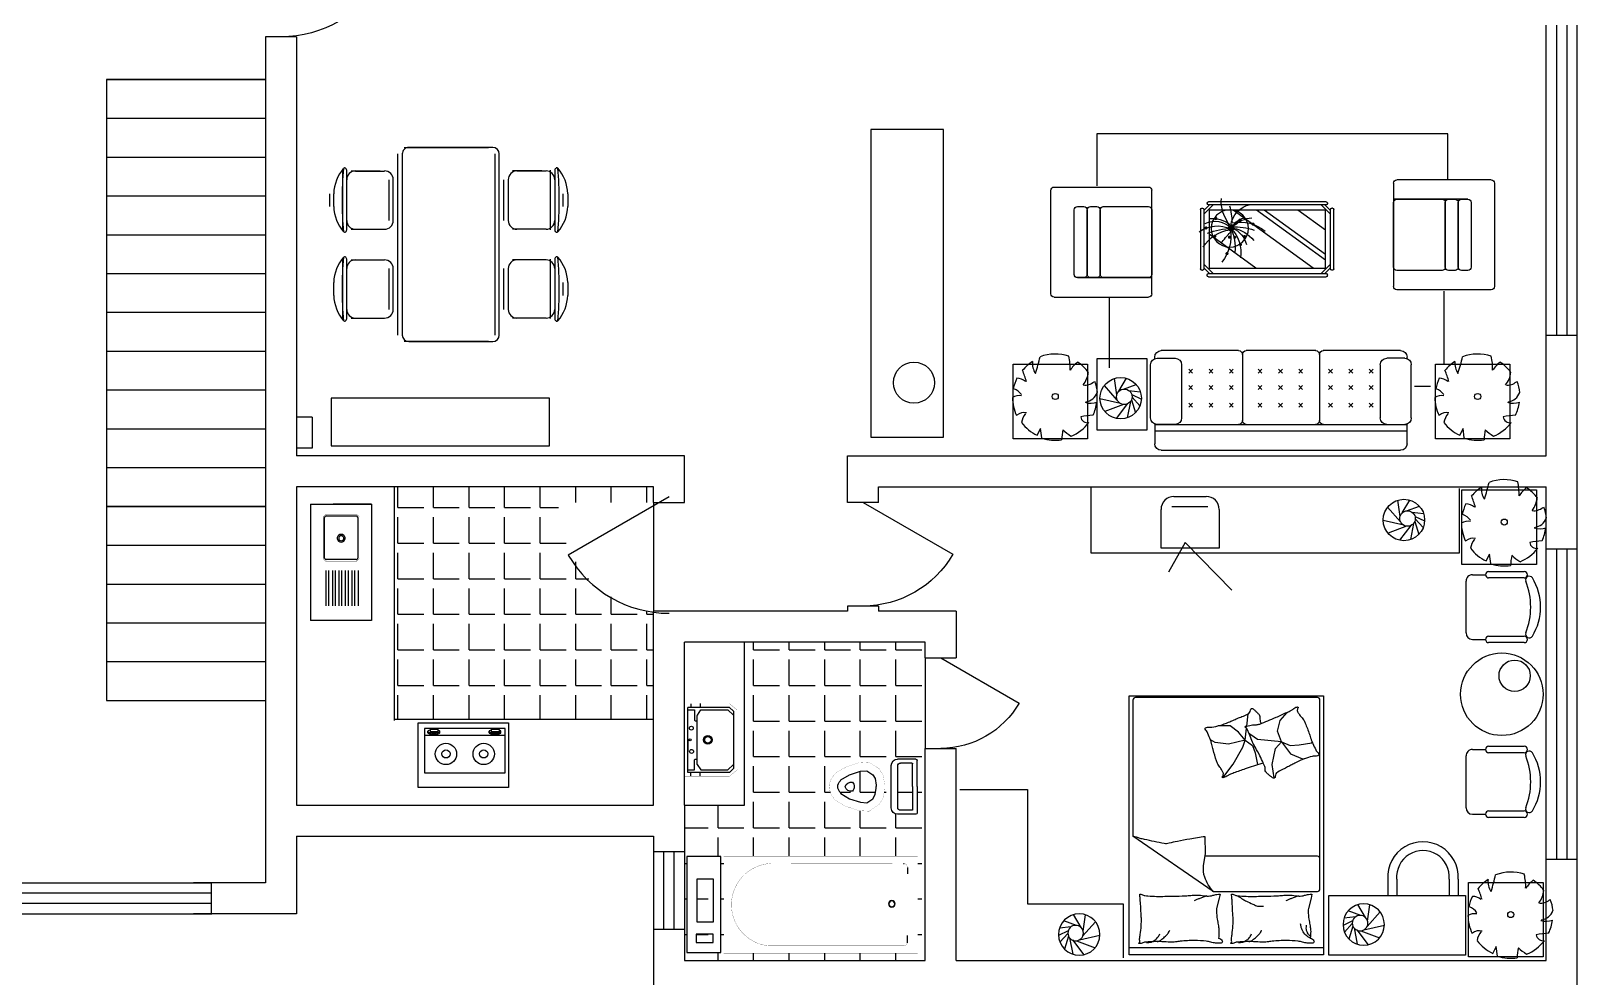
# Model space of a CAD drawing. Header units: millimetres. Extents: x 1155 to 52400, y 456 to 37454.
# Drawn here: x 38671 to 50625, y 17436 to 24741 of the extents above; entities that cross this region are included whole.
import ezdxf
from ezdxf.enums import TextEntityAlignment as Align

# ---------------------------------------------------------------- set-up
doc = ezdxf.new("R2010")
doc.units = ezdxf.units.MM
doc.linetypes.add('HIDDEN', pattern=[7.5, 5, -2.5])
for name, color, linetype in [('PUB_WINDW', 7, 'Continuous'), ('STAIR', 2, 'Continuous'), ('TOTHER', 7, 'Continuous'), ('WALL', 255, 'Continuous'), ('WINDOW', 2, 'Continuous')]:
    doc.layers.add(name, color=color, linetype=linetype)
doc.styles.add('DIM_FONT', font='SIMPLEX', dxfattribs={"width": 0.8})
doc.styles.add('SIMPLEX', font='SIMPLEX.SHX')
doc.styles.get("Standard").update_dxf_attribs({"font": 'arial.ttf'})

# ---------------------------------------------------------------- blocks, each defined once
blk = doc.blocks.new('_WBLK')
for p, q in [((-0.5, 0.5), (0.5, 0.5)), ((0.5, 0.1667), (-0.5, 0.1667)), ((0.5, -0.1667), (-0.5, -0.1667)), ((-0.5, -0.5), (0.5, -0.5))]:
    blk.add_line(p, q)
at = {"style": 'SIMPLEX', "flags": 9}
blk.add_attdef('A', text='', height=1, dxfattribs=at).set_placement((0, 1.5), align=Align.MIDDLE)
blk = doc.blocks.new('M_C54TQD')
for p, q in [((0, -52), (1500, -52)), ((26, -509), (26, -1968)), ((853, -489), (46, -489)), ((853, -489), (1472, -916)), ((46, -761), (915, -761)), ((1472, -1968), (1472, -916)), ((381, -1368), (395, -1471)), ((778, -1368), (698, -1472)), ((161, -1514), (137, -1518)), ((255, -1552), (161, -1514)), ((324, -1645), (255, -1552)), ((395, -1471), (369, -1593)), ((528, -1559), (509, -1470)), ((698, -1472), (623, -1603)), ((90, -1638), (87, -1645)), ((188, -1621), (90, -1638)), ((257, -1618), (188, -1621)), ((324, -1645), (257, -1618)), ((369, -1593), (324, -1645)), ((324, -1645), (510, -1664)), ((324, -1645), (355, -1728)), ((510, -1664), (560, -1700)), ((548, -1617), (528, -1559)), ((605, -1658), (548, -1617)), ((605, -1658), (594, -1752)), ((623, -1603), (605, -1658)), ((605, -1658), (734, -1626)), ((605, -1658), (655, -1721)), ((734, -1626), (837, -1640)), ((837, -1640), (873, -1660)), ((355, -1728), (335, -1810)), ((560, -1700), (572, -1709)), ((592, -1767), (580, -1861)), ((655, -1721), (720, -1769)), ((720, -1769), (813, -1769)), ((335, -1810), (281, -1873)), ((46, -1988), (1452, -1988))]:
    blk.add_line(p, q)
blk.add_lwpolyline([(0, -2000), (0, 0), (1500, 0), (1500, -2000)], close=True)
for points in [[(101, -127, -0.263368), (73, -108, -0.494818), (82, -89, -0.049225), (100, -88, -0.036831), (124, -89, -0.031893), (161, -97, 0.035782), (195, -104, 0.032941), (285, -110, 0.026564), (396, -104, 0.017905), (434, -99, -0.033397), (454, -97, -0.03204), (491, -97, 0.018442), (555, -101, 0.010837), (620, -100, 0.014624), (668, -97, 0.111249), (691, -89, -0.153708), (708, -86, -0.076444), (715, -87, -0.215512), (717, -89, -0.585858), (714, -92, 0.363489), (709, -95, 0.191716), (709, -106, -0.129675), (711, -123, -0.01735), (708, -140, 0.019326), (706, -155, 0.018818), (699, -223, 0.021828), (698, -283, 0.006204), (700, -316, 0.001963), (706, -423, 0.028341), (710, -459, -0.117014), (709, -468, -0.36606), (708, -469, -0.03973), (694, -466, -0.048309), (681, -461, 0.062981), (670, -457, 0.04058), (647, -454, 0.014345), (580, -451, 0.005484), (454, -452, 0.007153), (358, -455, 0.008762), (316, -458, -0.008153), (270, -461, -0.06251), (213, -456, 0.078669), (167, -454, 0.047825), (145, -459, -0.034494), (114, -466, -0.023571), (89, -469, -0.510228), (88, -468), (95, -438), (116, -356, 0.073041), (118, -336, 0.023305), (112, -275, 0.018299), (108, -252, -0.01097), (101, -214, -0.042281), (98, -180, -0.027201), (101, -126)], [(575, -101, 0.027842), (551, -111, 0.048685), (539, -119, 0.023666), (511, -144, 0.031223), (492, -164, 0.046801), (486, -172, 0.023191), (478, -189)], [(657, -95, 0.088153), (622, -98, 0.088153), (591, -114, 0.077547), (569, -135, 0.077547), (555, -162)], [(810, -127, -0.263368), (782, -108, -0.494818), (791, -89, -0.049225), (809, -88, -0.036831), (833, -89, -0.031893), (871, -97, 0.035782), (905, -104, 0.032941), (994, -110, 0.026564), (1106, -104, 0.017905), (1143, -99, -0.033397), (1163, -97, -0.03204), (1200, -97, 0.018442), (1265, -101, 0.010837), (1329, -100, 0.014624), (1377, -97, 0.111249), (1400, -89, -0.153708), (1417, -86, -0.076444), (1424, -87, -0.215512), (1426, -89, -0.585858), (1423, -92, 0.363489), (1419, -95, 0.191716), (1419, -106, -0.129675), (1421, -123, -0.01735), (1418, -140, 0.019326), (1415, -155, 0.018818), (1408, -223, 0.021828), (1407, -283, 0.006204), (1409, -316, 0.001963), (1415, -423, 0.028341), (1419, -459, -0.117014), (1419, -468, -0.36606), (1417, -469, -0.03973), (1404, -466, -0.048309), (1390, -461, 0.062981), (1379, -457, 0.04058), (1356, -454, 0.014345), (1289, -451, 0.005484), (1164, -452, 0.007153), (1067, -455, 0.008762), (1025, -458, -0.008153), (979, -461, -0.06251), (922, -456, 0.078669), (877, -454, 0.047825), (854, -459, -0.034494), (823, -466, -0.023571), (798, -469, -0.510228), (797, -468), (805, -438), (825, -356, 0.073041), (827, -336, 0.023305), (821, -275, 0.018299), (817, -252, -0.01097), (810, -214, -0.042281), (807, -180, -0.027201), (810, -126)], [(1284, -101, 0.027842), (1260, -111, 0.048685), (1248, -119, 0.023666), (1220, -144, 0.031223), (1201, -164, 0.046801), (1196, -172, 0.023191), (1188, -189)], [(1366, -95, 0.088153), (1332, -98, 0.088153), (1300, -114, 0.077547), (1279, -135, 0.077547), (1265, -162)], [(99, -143, -0.05369), (114, -156, -0.070312), (122, -168, -0.015448), (125, -177, -0.013244), (129, -187, -0.082127), (132, -205, -0.064164), (129, -228)], [(101, -127, -0.077379), (136, -152, -0.077379), (161, -187, -0.047525), (171, -211, -0.047525), (176, -238)], [(191, -454, 0.009729), (219, -445, 0.009729), (246, -435, 0.007971), (267, -426, 0.007971), (289, -416)], [(661, -455, 0.016108), (622, -429, 0.024599), (595, -414, 0.009477), (546, -391, 0.015937), (516, -378, 0.072521), (500, -375, 0.033339), (463, -375)], [(901, -454, 0.009729), (928, -445, 0.009729), (955, -435, 0.007971), (977, -426, 0.007971), (998, -416)], [(853, -489, -0.085272), (917, -599, -0.124044), (926, -686), (912, -782), (914, -912)], [(914, -912, 0.007867), (1032, -894, 0.009508), (1128, -876, 0.006616), (1193, -862, -0.023828), (1212, -858, -0.080713), (1230, -859, -0.009591), (1383, -891, -0.013133), (1416, -899, -0.007859), (1472, -916)], [(464, -1480, 0.025626), (476, -1478, 0.0108), (605, -1436, 0.00456), (692, -1405, 0.01125), (727, -1391, 0.069394), (746, -1380, -0.079756), (763, -1371, -0.106399), (778, -1368, -0.328642), (782, -1372, -0.299547), (779, -1378, 0.189917), (774, -1387, 0.033518), (773, -1397, 0.075627), (773, -1402, 0.053489), (776, -1410, 0.017838), (788, -1432, 0.038394), (805, -1456, -0.059529), (816, -1472, -0.035943), (826, -1498, -0.011245), (852, -1585, -0.006203), (862, -1624, 0.010783), (868, -1647, 0.019485), (873, -1660, 0.005062), (892, -1710, 0.101392), (909, -1736, -0.223768), (914, -1749, -0.25558), (911, -1754, -0.081563), (895, -1759, -0.071805), (878, -1759, 0.069985), (861, -1759, 0.03546), (801, -1772, 0.029432), (732, -1797, 0.001554), (699, -1811, -0.00152), (665, -1826, -0.004735), (629, -1840, 0.00382), (586, -1859, 0.296001), (564, -1891, -0.649774), (542, -1900, -0.02319), (538, -1895, 0.0288), (534, -1892, 0.005727), (527, -1886, -0.004358), (519, -1878, -0.027528), (502, -1861, -0.046214), (493, -1850, -0.194121), (490, -1833, 0.133719), (489, -1809, 0.005779), (482, -1787, 0.008882)]]:
    blk.add_lwpolyline(points, format="xyb")
blk.add_lwpolyline([(58, -1583, 0.101392), (40, -1559, -0.223768), (34, -1546, -0.25558), (36, -1541, -0.081563), (52, -1535, -0.071805), (69, -1534, 0.069985), (86, -1532, 0.03546), (145, -1515, 0.029432), (211, -1485, 0.001554), (244, -1468, -0.00152), (276, -1451, -0.004735), (311, -1433, 0.00382), (353, -1412, 0.296001), (372, -1378, -0.649774), (393, -1367, -0.02319), (398, -1372, 0.0288), (402, -1375, 0.005727), (409, -1380, -0.004358), (418, -1387, -0.027528), (436, -1403, -0.046214), (445, -1414, -0.194121), (450, -1430, 0.133719), (453, -1454, 0.011505), (471, -1496, 0.008882), (497, -1550, 0.012426), (535, -1618, -0.033612), (547, -1644), (570, -1701), (588, -1744, 0.224341), (603, -1757, -0.722772), (603, -1766, -0.103513), (599, -1767, 0.053465), (592, -1767, 0.030109), (569, -1772, -0.031436), (547, -1776, -0.05324), (532, -1776, 0.05518), (517, -1777, 0.056271), (492, -1783, 0.0108), (366, -1835, 0.00456), (281, -1873, 0.01125), (247, -1889, 0.069394), (229, -1902, -0.079756), (213, -1912, -0.106399), (199, -1915, -0.328642), (195, -1912, -0.299547), (196, -1906, 0.189917), (201, -1896, 0.033518), (202, -1886, 0.075627), (201, -1882, 0.053489), (197, -1874, 0.017838), (184, -1853, 0.038394), (165, -1830, -0.059529), (153, -1815, -0.035943), (140, -1790, -0.011245), (108, -1705, -0.006203), (95, -1667, 0.010783), (87, -1645, 0.019485), (82, -1632, 0.005062)], format="xyb", close=True)
for centre, start, end in [((46, -509), 90, 180), ((46, -741), 180, 270), ((46, -1968), 180, 270), ((1452, -1968), 270, 0)]:
    blk.add_arc(centre, 20, start, end)
at = {"style": 'DIM_FONT', "width": 0.8, "flags": 9}
for tag in ['XSIZE', 'YSIZE']:
    blk.add_attdef(tag, (0, 0), '', height=0.5, dxfattribs=at)
blk = doc.blocks.new('M_E4')
for p, q in [((670, -80), (670, -137)), ((670, -86), (670, -97)), ((670, -663), (670, -614))]:
    blk.add_line(p, q)
at = {"const_width": 1.5}
for points in [[(-750, -750), (-750, 0)], [(-750, 0), (750, 0)], [(750, 0), (750, -750)], [(608, -56), (640, -56)], [(670, -90), (670, -656)], [(670, -663), (670, -655)], [(750, -750), (-750, -750)]]:
    blk.add_lwpolyline(points, dxfattribs=at)
for points in [[(-399, -56, 0.930688), (-388, -693, 0.930688)], [(670, -86, 0.414214), (640, -56, 0.414214)], [(670, -90, 0.041784), (670, -85, 0.412615)], [(640, -693, 0.414214), (670, -663, 0.414214)]]:
    blk.add_lwpolyline(points, format="xyb", dxfattribs=at)
at = {"const_width": 1.5, "flags": 128}
for points in [[(-399, -56), (608, -56)], [(-399, -694), (645, -692)]]:
    blk.add_lwpolyline(points, dxfattribs=at)
for radius in [25, 23]:
    blk.add_circle((550, -381), radius)
blk.add_arc((640, -663), 30, 270, 280.176)
at = {"width": 0.8, "flags": 9}
for tag in ['XSIZE', 'YSIZE']:
    blk.add_attdef(tag, (0, 0), '', height=0.5, dxfattribs=at)
blk = doc.blocks.new('M_C5')
for p, q in [((-71, 21), (-106, 120)), ((-60, 63), (-50, 152)), ((-28, 86), (7, 160)), ((-9, 88), (59, 149)), ((-54, -14), (-154, 45)), ((12, 83), (112, 114)), ((26, 75), (152, 50)), ((42, 53), (156, -35)), ((48, 21), (102, -123)), ((-26, -30), (-153, -47)), ((14, -26), (-99, -126)), ((41, -2), (5, -160))]:
    blk.add_line(p, q)
for centre, radius in [((0, 0), 160), ((-11, 28), 60)]:
    blk.add_circle(centre, radius)
at = {"width": 0.8, "flags": 9}
for tag in ['XSIZE', 'YSIZE']:
    blk.add_attdef(tag, (0, 0), '', height=0.5, dxfattribs=at)
blk = doc.blocks.new('M_C56KIS')
for p, q in [((62, 318), (72, 242)), ((72, 242), (101, 299)), ((101, 299), (101, 299))]:
    blk.add_line(p, q)
blk.add_lwpolyline([(294, 325), (294, -275), (-306, -275), (-306, 325)], close=True)
blk.add_circle((-46, -16), 24.7)
for centre, radius, start, end in [((-46, -12), 340, 112.0103, 142.6392), ((-371, -22), 380, 45.9782, 58.5315), ((-666, 365), 570, 348.5728, 356.6649), ((-46, -12), 348, 72.0426, 98.475), ((-46, -12), 341, 37.2751, 64.8245), ((-46, -12), 338, 154.3498, 173.0356), ((-402, 850), 718, 274.1465, 282.1238), ((-307, 139), 56.5, 8.941, 100.0107), ((207, 198), 84.2, 254.8555, 310.96), ((82, 215), 145, 319.7203, 351.7151), ((-46, -12), 345, 0.5321, 25.5856), ((-277, -88), 115, 97.3912, 159.6952), ((-332, -105), 143, 71.8009, 110.5991), ((-46, -12), 342, 185.9236, 201.5277), ((-287, -214), 106, 81.8314, 131.8278), ((-119, -230), 194, 141.6582, 174.3093), ((241, 102), 125, 263.2775, 297.8128), ((333, 45), 131, 215.3868, 249.7411), ((-46, -12), 344, 334.0767, 348.9021), ((-46, -12), 333, 216.594, 237.4464), ((-456, -26), 353, 310.8536, 325.193), ((259, -243), 425, 177.9455, 193.2146), ((1320, -611), 1274, 161.2865, 167.5451), ((-13, -284), 151, 354.7323, 32.8544), ((-46, -12), 339, 302.6098, 320.6752), ((1199, 167), 1058, 196.6397, 201.9099), ((262, -63), 99.6, 227.0454, 270.9651), ((-46, -12), 346, 251.5307, 290.63)]:
    blk.add_arc(centre, radius, start, end)
at = {"style": 'DIM_FONT', "width": 0.8, "flags": 9}
for tag in ['XSIZE', 'YSIZE']:
    blk.add_attdef(tag, (0, 0), '', height=0.5, dxfattribs=at)
blk = doc.blocks.new('M_C25MYD')
for p, q in [((-389, 921), (-290, 921)), ((298, 921), (397, 921)), ((-569, 821), (-109, 821)), ((-564, 754), (-564, 529)), ((-114, 754), (-114, 529)), ((117, 821), (577, 821)), ((122, 754), (122, 529)), ((572, 754), (572, 529)), ((704, 392), (-696, 392)), ((-497, 461), (-182, 461)), ((190, 461), (505, 461)), ((-746, 342), (-746, -308)), ((754, -308), (754, 342)), ((-696, -358), (704, -358)), ((-182, -427), (-497, -427)), ((505, -427), (190, -427)), ((-564, -720), (-564, -495)), ((-114, -720), (-114, -495)), ((122, -720), (122, -495)), ((572, -720), (572, -495)), ((-109, -787), (-569, -787)), ((577, -787), (117, -787)), ((-290, -887), (-389, -887)), ((397, -887), (298, -887))]:
    blk.add_line(p, q)
for centre, radius, start, end in [((-579, 837), 10, 130.7265, 202.67), ((-379, 606), 316, 91.7651, 130.7265), ((-339, -1857), 2713, 84.8023, 95.1977), ((-300, 606), 316, 49.2735, 88.2349), ((-100, 837), 10, 337.33, 49.2735), ((108, 837), 10, 130.7265, 202.67), ((307, 606), 316, 91.7651, 130.7265), ((347, -1857), 2713, 84.8023, 95.1977), ((387, 606), 316, 49.2735, 88.2349), ((587, 837), 10, 337.33, 49.2735), ((-569, 841), 20, 202.67, 270), ((-497, 754), 67.5, 90, 180), ((-182, 754), 67.5, 0, 90), ((-109, 841), 20, 270, 337.33), ((117, 841), 20, 202.67, 270), ((190, 754), 67.5, 90, 180), ((505, 754), 67.5, 0, 90), ((577, 841), 20, 270, 337.33), ((-497, 529), 67.5, 180, 270), ((-182, 529), 67.5, 270, 0), ((190, 529), 67.5, 180, 270), ((505, 529), 67.5, 270, 0), ((-696, 342), 50, 90, 180), ((704, 342), 50, 0, 90), ((-696, -308), 50, 180, 270), ((704, -308), 50, 270, 0), ((-497, -495), 67.5, 90, 180), ((-182, -495), 67.5, 0, 90), ((190, -495), 67.5, 90, 180), ((505, -495), 67.5, 0, 90), ((-579, -803), 10, 157.33, 229.2735), ((-569, -807), 20, 90, 157.33), ((-379, -572), 316, 229.2735, 268.2349), ((-339, 1890), 2713, 264.8023, 275.1977), ((-497, -720), 67.5, 180, 270), ((-300, -572), 316, 271.7651, 310.7265), ((-182, -720), 67.5, 270, 0), ((-109, -807), 20, 22.67, 90), ((-100, -803), 10, 310.7265, 22.67), ((108, -803), 10, 157.33, 229.2735), ((117, -807), 20, 90, 157.33), ((307, -572), 316, 229.2735, 268.2349), ((347, 1890), 2713, 264.8023, 275.1977), ((190, -720), 67.5, 180, 270), ((387, -572), 316, 271.7651, 310.7265), ((505, -720), 67.5, 270, 0), ((577, -807), 20, 22.67, 90), ((587, -803), 10, 310.7265, 22.67)]:
    blk.add_arc(centre, radius, start, end)
at = {"width": 0.8, "flags": 9}
for tag in ['XSIZE', 'YSIZE']:
    blk.add_attdef(tag, (0, 0), '', height=0.5, dxfattribs=at)
blk = doc.blocks.new('M_E16')
for p, q in [((-359, -351), (-359, -119)), ((-347, -107), (-34, -107)), ((-22, -119), (-22, -351)), ((63, -103), (336, -103)), ((63, -132), (336, -132)), ((63, -153), (336, -153)), ((63, -182), (336, -182)), ((63, -203), (336, -203)), ((63, -232), (336, -232)), ((63, -253), (336, -253)), ((63, -282), (336, -282)), ((63, -303), (336, -303)), ((63, -332), (336, -332)), ((63, -353), (336, -353)), ((-34, -363), (-347, -363))]:
    blk.add_line(p, q)
for points, const_width in [([(-353, -95), (-370, -113)], 1.91), ([(-370, -357), (-370, -113)], 2), ([(-353, -95), (-28, -95)], 1.8), ([(-10, -113), (-28, -95)], 1.91), ([(-10, -113), (-10, -357)], 2), ([(-370, -357), (-353, -375)], 1.91), ([(-28, -375), (-10, -357)], 1.91), ([(-28, -375), (-353, -375)], 1.8)]:
    blk.add_lwpolyline(points, dxfattribs=dict(const_width=const_width))
for points in [[(-347, -107), (-351, -108), (-354, -110), (-357, -113), (-358, -117), (-359, -119)], [(-22, -119), (-23, -115), (-25, -111), (-28, -109), (-32, -107), (-34, -107)], [(-216, -235), (-215, -245), (-209, -255), (-202, -261), (-192, -265), (-182, -265), (-172, -261), (-164, -255), (-159, -245), (-157, -235), (-159, -225), (-164, -215), (-172, -209), (-182, -205), (-192, -205), (-202, -209), (-209, -215), (-215, -225), (-216, -235)], [(-206, -235), (-205, -242), (-201, -248), (-196, -252), (-190, -254), (-183, -254), (-177, -252), (-172, -248), (-169, -242), (-168, -235), (-169, -228), (-172, -222), (-177, -218), (-183, -215), (-190, -215), (-196, -218), (-201, -222), (-205, -228), (-206, -235)], [(-359, -351), (-358, -355), (-356, -358), (-353, -361), (-349, -363), (-347, -363)], [(-34, -363), (-30, -362), (-26, -360), (-24, -357), (-22, -353), (-22, -351)]]:
    blk.add_lwpolyline(points)
at = {"layer": 'TOTHER', "linetype": 'Continuous'}
for p, q in [((-450, 0), (450, 0)), ((-450, -471), (-450, 0)), ((450, 0), (450, -471)), ((-450, -471), (450, -471))]:
    blk.add_line(p, q, dxfattribs=at)
at = {"layer": 'TOTHER', "linetype": 'HIDDEN'}
blk.add_line((-450, 0), (-450, -300), dxfattribs=at)
at = {"width": 0.8, "flags": 9}
for tag in ['XSIZE', 'YSIZE']:
    blk.add_attdef(tag, (0, 0), '', height=0.5, dxfattribs=at)
blk = doc.blocks.new('M_E0')
for p, q in [((-277, -51), (-251, -51)), ((-251, -26), (251, -26)), ((-251, -349), (-251, -26)), ((-232, -26), (-232, -79)), ((-232, -79), (-154, -79)), ((-191, -100), (-232, -127)), ((-191, -100), (189, -100)), ((-149, -84), (-149, -100)), ((0, -26), (-90, -26)), ((-90, -26), (90, -26)), ((148, -84), (148, -100)), ((232, -79), (153, -79)), ((192, -101), (232, -127)), ((232, -26), (232, -79)), ((251, -349), (251, -26)), ((279, -51), (253, -51)), ((-279, -123), (-251, -123)), ((-232, -127), (-232, -335)), ((232, -127), (232, -335)), ((281, -123), (253, -123)), ((-221, -381), (-251, -349)), ((-232, -335), (-191, -381)), ((232, -335), (191, -381)), ((222, -381), (251, -349)), ((222, -381), (-221, -381))]:
    blk.add_line(p, q)
at = {"const_width": 1.5}
for points in [[(-280, 0), (-280, -350)], [(-280, 0), (280, 0)], [(280, 0), (280, -350)], [(-280, -350), (-230, -410)], [(280, -350), (230, -410)], [(-230, -410), (230, -410)]]:
    blk.add_lwpolyline(points, dxfattribs=at)
for centre, radius in [((-89, -56), 15), ((1, -44), 8), ((91, -54), 15), ((1, -182), 33.1), ((1, -182), 24.9)]:
    blk.add_circle(centre, radius)
for centre, start, end in [((-154, -84), 0, 90), ((153, -84), 90, 180), ((189, -105), 57.2444, 90)]:
    blk.add_arc(centre, 5, start, end)
at = {"width": 0.8, "flags": 9}
for tag in ['XSIZE', 'YSIZE']:
    blk.add_attdef(tag, (0, 0), '', height=0.5, dxfattribs=at)
blk = doc.blocks.new('M_E19')
for p, q in [((-323, -113), (-323, -456)), ((299, -113), (-323, -113)), ((299, -456), (299, -113)), ((-323, -400), (299, -400)), ((-323, -456), (299, -456)), ((-291, -422), (-291, -434)), ((-216, -432), (-280, -432)), ((-280, -432), (-280, -448)), ((-280, -448), (-216, -448)), ((-216, -448), (-216, -432)), ((-199, -423), (-199, -434)), ((182, -422), (182, -434)), ((193, -432), (193, -448)), ((257, -432), (193, -432)), ((193, -448), (257, -448)), ((257, -448), (257, -432)), ((274, -423), (274, -434))]:
    blk.add_line(p, q)
for points in [[(-199, -423, 0.259034), (-201, -420, 0.076276), (-213, -415, 0.036515), (-226, -412, 0.026615), (-245, -411, 0.026615), (-264, -412, 0.036515), (-277, -415, 0.076276), (-289, -420, 0.259034), (-291, -423, 0.078462), (-291, -424, 0.056762)], [(-199, -434, 0.259034), (-201, -430, 0.076276), (-213, -425, 0.036515), (-226, -423, 0.026615), (-245, -422, 0.026615), (-264, -423, 0.036515), (-277, -425, 0.076276), (-289, -430, 0.259034), (-291, -434, 0.259034), (-289, -437, 0.056762), (-280, -441, 0.036515)], [(-216, -443, 0.008736), (-213, -442, 0.076276), (-201, -437, 0.259034), (-199, -434, 0.259034)], [(274, -423, 0.259034), (272, -420, 0.076276), (260, -415, 0.036515), (247, -412, 0.026615), (228, -411, 0.026615), (209, -412, 0.036515), (196, -415, 0.076276), (184, -420, 0.259034), (182, -423, 0.078462), (182, -424, 0.056762)], [(274, -434, 0.259034), (272, -430, 0.076276), (260, -425, 0.036515), (247, -423, 0.026615), (228, -422, 0.026615), (209, -423, 0.036515), (196, -425, 0.076276), (184, -430, 0.259034), (182, -434, 0.259034), (184, -437, 0.056762), (193, -441, 0.036515)], [(257, -443, 0.008736), (260, -442, 0.076276), (272, -437, 0.259034), (274, -434, 0.259034)]]:
    blk.add_lwpolyline(points, format="xyb")
at = {"layer": 'TOTHER', "linetype": 'Continuous'}
for p, q in [((-350, 0), (350, 0)), ((-350, -500), (-350, 0)), ((350, 0), (350, -500)), ((350, -500), (-350, -500))]:
    blk.add_line(p, q, dxfattribs=at)
for centre, radius in [((-158, -259), 82.5), ((-158, -259), 31.6), ((134, -259), 82.5), ((134, -259), 31.6)]:
    blk.add_circle(centre, radius, dxfattribs=at)
at = {"width": 0.8, "flags": 9}
for tag in ['XSIZE', 'YSIZE']:
    blk.add_attdef(tag, (0, 0), '', height=0.5, dxfattribs=at)
blk = doc.blocks.new('_DBLK')
blk.add_line((-0.5, 0), (0, -0.866))
blk.add_arc((-0.5, 0), 1, 300, 0)
at = {"style": 'SIMPLEX', "flags": 9}
blk.add_attdef('A', text='', height=1, dxfattribs=at).set_placement((0, 1.5), align=Align.MIDDLE)
blk = doc.blocks.new('M_C33SQR')
for p, q in [((-433, 755), (-433, 25)), ((392, 780), (-408, 780)), ((417, 755), (417, 25)), ((242, 600), (-258, 600)), ((267, 575), (267, 0)), ((392, 0), (-408, 0))]:
    blk.add_line(p, q)
for points in [[(242, 600), (-258, 600, 0.414214), (-283, 575), (-283, 525, 0.414214), (-258, 500), (242, 500, 0.414214), (267, 525), (267, 575, 0.414214)], [(242, 500), (-258, 500, 0.414214), (-283, 475), (-283, 425, 0.414214), (-258, 400), (242, 400, 0.414214), (267, 425), (267, 475, 0.414214)], [(242, 400), (-258, 400, 0.414214), (-283, 375), (-283, 25, 0.414214), (-258, 0), (242, 0, 0.414214), (267, 25), (267, 375, 0.414214)]]:
    blk.add_lwpolyline(points, format="xyb", close=True)
for centre, start, end in [((-408, 755), 90, 180), ((392, 755), 0, 90), ((242, 575), 0, 90), ((-408, 25), 180, 270), ((392, 25), 270, 0)]:
    blk.add_arc(centre, 25, start, end)
at = {"width": 0.8, "flags": 9}
for tag in ['XSIZE', 'YSIZE']:
    blk.add_attdef(tag, (0, 0), '', height=0.5, dxfattribs=at)
blk = doc.blocks.new('M_C57NTX')
for p, q in [((-486, 243), (-481, 243)), ((-427, 268), (-471, 224)), ((-399, 268), (-471, 196)), ((-446, 283), (-446, 278)), ((-436, 293), (473, 293)), ((-436, 268), (473, 268)), ((436, 268), (509, 196)), ((465, 268), (509, 224)), ((483, 283), (483, 278)), ((524, 243), (519, 243)), ((-496, -226), (-496, 233)), ((-471, -226), (-471, 233)), ((-431, 72), (-217, 228)), ((-431, -116), (43, 228)), ((-431, -159), (102, 228)), ((-336, -222), (283, 228)), ((509, 233), (509, -226)), ((534, 233), (534, -226)), ((106, -222), (469, 42)), ((-486, -236), (-481, -236)), ((-399, -262), (-471, -189)), ((-427, -262), (-471, -218)), ((436, -262), (509, -189)), ((465, -262), (509, -218)), ((524, -236), (519, -236)), ((-446, -277), (-446, -272)), ((473, -262), (-436, -262)), ((473, -287), (-436, -287)), ((483, -277), (483, -272))]:
    blk.add_line(p, q)
blk.add_lwpolyline([(-431, -222), (-431, 228), (469, 228), (469, -222)], close=True)
at = {"const_width": 12}
for points in [[(123, 120, 1), (135, 120, 1)], [(225, 150, 1), (237, 150, 1)], [(253, 126, 1), (265, 126, 1)], [(409, 163, 1), (421, 163, 1)], [(189, 24, 1), (201, 24, 1)], [(264, 18, 1), (276, 18, 1)], [(277, 84, 1), (289, 84, 1)], [(288, 107, 1), (300, 107, 1)], [(294, 93, 1), (306, 93, 1)], [(297, 74, 1), (309, 74, 1)], [(305, 18, 1), (317, 18, 1)], [(308, 87, 1), (320, 87, 1)], [(418, 27, 1), (430, 27, 1)], [(486, 90, 1), (498, 90, 1)], [(220, -38, 1), (232, -38, 1)], [(324, -108, 1), (336, -108, 1)]]:
    blk.add_lwpolyline(points, format="xyb", close=True, dxfattribs=at)
blk.add_circle((308, 86), 144)
for centre, radius, start, end in [((-486, 233), 10, 90, 180), ((-481, 233), 10, 0, 90), ((-436, 283), 10, 90, 180), ((-436, 278), 10, 180, 270), ((109, 83), 193, 6.9904, 78.0284), ((781, 125), 490, 163.8561, 179.1105), ((156, 293), 219, 342.9456, 6.4814), ((473, 283), 10, 0, 90), ((473, 278), 10, 270, 0), ((519, 233), 10, 90, 180), ((524, 233), 10, 0, 90), ((228, -157), 293, 78.5516, 130.9815), ((110, -88), 259, 48.7581, 83.8624), ((176, 42), 126, 28.8901, 78.4579), ((-395, 504), 810, 328.9873, 340.361), ((421, -27), 169, 62.9909, 135.9102), ((448, -69), 233, 85.8741, 126.9558), ((280, -402), 502, 88.3286, 108.729), ((344, -194), 291, 103.0452, 139.7766), ((364, -84), 190, 114.0956, 166.2953), ((482, -98), 260, 134.4861, 189.3762), ((613, -62), 346, 155.0888, 185.9637), ((267, -555), 642, 70.5249, 87.8244), ((624, 28), 325, 171.2496, 218.2333), ((404, -128), 234, 53.3231, 115.7633), ((-1013, -1156), 1790, 39.0488, 42.6799), ((269, -208), 287, 31.315, 82.1378), ((-486, -226), 10, 180, 270), ((-481, -226), 10, 270, 0), ((519, -226), 10, 180, 270), ((524, -226), 10, 270, 0), ((-436, -272), 10, 90, 180), ((-436, -277), 10, 180, 270), ((473, -272), 10, 0, 90), ((473, -277), 10, 270, 0)]:
    blk.add_arc(centre, radius, start, end)
at = {"style": 'DIM_FONT', "width": 0.8, "flags": 9}
for tag in ['XSIZE', 'YSIZE']:
    blk.add_attdef(tag, (0, 0), '', height=0.5, dxfattribs=at)
blk = doc.blocks.new('M_C46QQU')
for p, q in [((-975, 711), (-975, 720)), ((-925, 770), (-327, 770)), ((-298, 740), (-298, 230)), ((-269, 770), (269, 770)), ((298, 740), (298, 230)), ((327, 770), (925, 770)), ((975, 711), (975, 720)), ((-1008, 250), (-1008, 661)), ((-958, 711), (-818, 711)), ((-768, 661), (-768, 250)), ((-713, 627), (-683, 597)), ((-683, 627), (-713, 597)), ((-556, 627), (-526, 597)), ((-526, 627), (-556, 597)), ((-398, 627), (-368, 597)), ((-368, 627), (-398, 597)), ((-138, 627), (-168, 597)), ((-168, 627), (-138, 597)), ((20, 627), (-11, 597)), ((-11, 627), (20, 597)), ((177, 627), (147, 597)), ((147, 627), (177, 597)), ((368, 627), (398, 597)), ((398, 627), (368, 597)), ((526, 627), (556, 597)), ((556, 627), (526, 597)), ((683, 627), (713, 597)), ((713, 627), (683, 597)), ((768, 661), (768, 250)), ((958, 711), (818, 711)), ((1008, 250), (1008, 661)), ((-713, 500), (-683, 469)), ((-683, 500), (-713, 469)), ((-556, 500), (-526, 469)), ((-526, 500), (-556, 469)), ((-398, 500), (-368, 469)), ((-368, 500), (-398, 469)), ((-138, 500), (-168, 469)), ((-168, 500), (-138, 469)), ((20, 500), (-11, 469)), ((-11, 500), (20, 469)), ((177, 500), (147, 469)), ((147, 500), (177, 469)), ((368, 500), (398, 469)), ((398, 500), (368, 469)), ((526, 500), (556, 469)), ((556, 500), (526, 469)), ((683, 500), (713, 469)), ((713, 500), (683, 469)), ((-713, 363), (-683, 332)), ((-683, 363), (-713, 332)), ((-526, 363), (-556, 332)), ((-556, 363), (-526, 332)), ((-398, 363), (-368, 332)), ((-368, 363), (-398, 332)), ((-138, 363), (-168, 332)), ((-168, 363), (-138, 332)), ((-11, 363), (20, 332)), ((20, 363), (-11, 332)), ((177, 363), (147, 332)), ((147, 363), (177, 332)), ((368, 363), (398, 332)), ((398, 363), (368, 332)), ((556, 363), (526, 332)), ((526, 363), (556, 332)), ((683, 363), (713, 332)), ((713, 363), (683, 332)), ((-975, 50), (-975, 203)), ((975, 200), (-975, 200)), ((975, 150), (-975, 150)), ((-818, 200), (-958, 200)), ((818, 200), (958, 200)), ((975, 200), (975, 50)), ((925, 0), (-925, 0))]:
    blk.add_line(p, q)
for centre, radius, start, end in [((-925, 720), 50, 90, 180), ((-328, 740), 30, 360, 90), ((-268, 740), 30, 90, 180), ((268, 740), 30, 0, 90), ((328, 740), 30, 90, 180), ((925, 720), 50, 360, 90), ((-958, 661), 50, 90, 180), ((-818, 661), 50, 0, 90), ((818, 661), 50, 90, 180), ((958, 661), 50, 0, 90), ((-958, 250), 50, 180, 270), ((-818, 250), 50, 270, 0), ((818, 250), 50, 180, 270), ((958, 250), 50, 270, 0), ((-328, 230), 30, 270, 0), ((-268, 230), 30, 180, 270), ((268, 230), 30, 270, 360), ((328, 230), 30, 180, 270), ((-925, 50), 50, 180, 270), ((925, 50), 50, 270, 0)]:
    blk.add_arc(centre, radius, start, end)
at = {"style": 'DIM_FONT', "width": 0.8, "flags": 9}
for tag in ['XSIZE', 'YSIZE']:
    blk.add_attdef(tag, (0, 0), '', height=0.5, dxfattribs=at)
blk = doc.blocks.new('M_C4')
for p, q in [((100, 250), (350, 250)), ((0, -150), (0, 150)), ((363, 169), (84, 169)), ((450, 150), (450, -150)), ((187, -107), (57, -336)), ((187, -107), (547, -475)), ((450, -150), (0, -150))]:
    blk.add_line(p, q)
for centre, start, end in [((100, 150), 90, 180), ((350, 150), 0, 90)]:
    blk.add_arc(centre, 100, start, end)
at = {"flags": 9}
for tag in ['XSIZE', 'YSIZE']:
    blk.add_attdef(tag, (0, 0), '', height=0.5, dxfattribs=at)
at = {"width": 0.8, "flags": 9}
for tag in ['YSIZE', 'XSIZE', 'XSIZE', 'YSIZE']:
    blk.add_attdef(tag, (225, -150), '', height=0.5, dxfattribs=at)
blk = doc.blocks.new('M_E7')
for p, q in [((-201, 62), (-201, -265)), ((-10, 112), (-151, 112)), ((-150, 61), (-150, -264)), ((-41, 81), (-130, 81)), ((-36, -102), (-36, 76)), ((0, -102), (0, 102)), ((-36, -102), (-36, -279)), ((0, -102), (0, -305)), ((-10, -315), (-151, -315)), ((-41, -284), (-130, -284))]:
    blk.add_line(p, q)
at = {"const_width": 1}
for points in [[(-651, -24), (-637, -1), (-550, 51), (-451, 83), (-371, 88), (-294, 37), (-262, -18), (-252, -84), (-252, -102)], [(-651, -180), (-637, -202), (-550, -254), (-451, -287), (-371, -292), (-294, -240), (-262, -186), (-252, -119), (-252, -102)]]:
    blk.add_lwpolyline(points, dxfattribs=at)
for points in [[(-597, -59), (-590, -49), (-523, -9), (-438, 19), (-389, 22), (-343, -9), (-325, -40), (-317, -89), (-317, -102)], [(-596, -145), (-590, -154), (-523, -194), (-438, -222), (-389, -225), (-343, -194), (-325, -164), (-317, -114), (-317, -102)]]:
    blk.add_lwpolyline(points)
blk.add_lwpolyline([(-644, -15, 0.39866), (-643, -191, 0.39866)], format="xyb", dxfattribs=at)
for centre, radius, start, end in [((-151, 62), 50, 90, 180), ((-130, 61), 20, 90, 180), ((-41, 76), 5, 0, 90), ((-10, 102), 10, 0, 90), ((-551, -102), 62.6, 137.0381, 223.979), ((-511, -114), 47.8, 77.2641, 164.6652), ((-511, -89), 47.8, 195.3348, 282.7359), ((-541, -103), 54.1, 1.1332, 40.3816), ((-541, -101), 54.1, 319.6184, 358.8668), ((-151, -265), 50, 180, 270), ((-130, -264), 20, 180, 270), ((-41, -279), 5, 270, 0), ((-10, -305), 10, 270, 0)]:
    blk.add_arc(centre, radius, start, end)
at = {"width": 0.8, "flags": 9}
for tag in ['XSIZE', 'YSIZE']:
    blk.add_attdef(tag, (0, 0), '', height=0.5, dxfattribs=at)
blk = doc.blocks.new('M_C32CXI')
for p, q in [((-188, 275), (87, 275)), ((212, 250), (112, 250)), ((87, 225), (-188, 225)), ((262, 200), (262, -200)), ((-188, -225), (87, -225)), ((87, -275), (-188, -275)), ((212, -250), (112, -250))]:
    blk.add_line(p, q)
for centre, radius, start, end in [((-188, 250), 25, 90, 270), ((87, 250), 25, 270, 90), ((212, 200), 50, 0, 90), ((111, 0), 426, 148.1092, 211.8908), ((-227, 210), 28.1, 338.7607, 148.1092), ((314, 0), 552, 158.7607, 201.2393), ((-227, -210), 28.1, 211.8908, 21.2393), ((-188, -250), 25, 90, 270), ((87, -250), 25, 270, 90), ((212, -200), 50, 270, 0)]:
    blk.add_arc(centre, radius, start, end)
at = {"width": 0.8, "flags": 9}
for tag in ['XSIZE', 'YSIZE']:
    blk.add_attdef(tag, (0, 0), '', height=0.5, dxfattribs=at)
blk = doc.blocks.new('1T4F30')
at = {"layer": 'WALL'}
h = blk.add_hatch(dxfattribs=at)
h.set_pattern_fill('ANGLE', color=256, scale=1000, style=0)
h.set_pattern_definition([(0, (-178766.93, -200318.15), (0, 275), [200, -75]), (90, (-178766.93, -200318.15), (-275, 2e-14), [200, -75])])
h.paths.add_polyline_path([(-13691, -12518, -0.373546), (-14426, -11672), (-13691, -11672), (-13691, -11671), (-13691, -11551), (-15693, -11551), (-15693, -13349), (-13691, -13349)])
h.paths.add_polyline_path([(-11591, -12871), (-11591, -12751), (-12989, -12751), (-12989, -14011), (-13451, -14011), (-13451, -14371), (-13451, -14971), (-13451, -15211), (-11591, -15211), (-11591, -13571)])
h.paths.add_polyline_path([(-12203, -13715), (-12103, -13683), (-12024, -13678), (-11947, -13729), (-11915, -13784), (-11905, -13850), (-11905, -13868), (-11905, -13885), (-11915, -13952), (-11947, -14006), (-12024, -14058), (-12103, -14053), (-12203, -14020), (-12289, -13968), (-12302, -13949, -0.36575), (-12301, -13785), (-12289, -13767)], flags=16)
h.paths.add_polyline_path([(-12176, -13775), (-12091, -13747), (-12042, -13744), (-11995, -13775), (-11977, -13806), (-11970, -13855), (-11970, -13868), (-11970, -13880), (-11977, -13930), (-11995, -13960), (-12042, -13991), (-12091, -13988), (-12176, -13960), (-12243, -13920), (-12249, -13910, -0.39866), (-12248, -13824), (-12243, -13815)], flags=0)
h.paths.add_polyline_path([(-12153, -13834, -0.172948), (-12140, -13868, -0.172948), (-12153, -13902, -0.40099), (-12209, -13868, -0.40099)], flags=0)
h.paths.add_polyline_path([(-11804, -13654), (-11663, -13654, -0.414214), (-11653, -13664), (-11653, -13868), (-11653, -14071, -0.414214), (-11663, -14081), (-11804, -14081, -0.414214), (-11854, -14031), (-11854, -13704, -0.414214)], flags=16)
h.paths.add_polyline_path([(-11782, -13685), (-11689, -13685), (-11689, -13868), (-11689, -14050), (-11782, -14050, -0.414214), (-11802, -14030), (-11802, -13705, -0.414214)], flags=0)
h.paths.add_polyline_path([(-11649, -14404), (-11649, -15154), (-13149, -15154), (-13149, -14404)], flags=16)
h.paths.add_polyline_path([(-11729, -15064, -0.002696), (-11729, -15064, -0.00012), (-11729, -15064)], flags=0)
h.paths.add_polyline_path([(-11764, -14461, -0.088202), (-11754, -14461)], flags=0)
h.paths.add_polyline_path([(-13172, -14407), (-13172, -15150), (-13434, -15150), (-13434, -14407)], flags=16)
h.paths.add_polyline_path([(-13228, -14581), (-13228, -14913), (-13356, -14913), (-13356, -14581)], flags=0)
h.paths.add_polyline_path([(-11824, -14773, -1), (-11874, -14773, -1)], flags=0)
h.paths.add_polyline_path([(-13231, -15007), (-13231, -15072), (-13362, -15072), (-13362, -15007)], flags=0)
for p, q in [((-7550, -8822), (-10265, -8822)), ((-10265, -8822), (-10265, -9223)), ((-7550, -9175), (-7550, -8822)), ((-7579, -10606), (-7579, -10038)), ((-10170, -10084), (-10170, -10631)), ((-15693, -13357), (-15693, -11551)), ((-7463, -11563), (-7463, -12063)), ((-7463, -12063), (-10308, -12063)), ((-12989, -14011), (-12989, -12751)), ((-13691, -13349), (-15693, -13349)), ((-11323, -13889), (-10799, -13889)), ((-10799, -13889), (-10799, -14774)), ((-13451, -14011), (-12989, -14011)), ((-8014, -14582), (-8014, -14708)), ((-7946, -14582), (-7946, -14708)), ((-7540, -14582), (-7540, -14708)), ((-7471, -14582), (-7471, -14708)), ((-10799, -14774), (-10061, -14774)), ((-10061, -14774), (-10061, -15190))]:
    blk.add_line(p, q)
at = {"ltscale": 1000}
for p, q in [((-15618, -8927), (-14968, -8927)), ((-15668, -10377), (-15668, -8977)), ((-14918, -8977), (-14918, -10377)), ((-16097, -9103), (-16097, -9563)), ((-16030, -9108), (-15805, -9108)), ((-15737, -9176), (-15737, -9491)), ((-14849, -9491), (-14849, -9176)), ((-14556, -9108), (-14781, -9108)), ((-14489, -9563), (-14489, -9103)), ((-16197, -9284), (-16197, -9383)), ((-14389, -9383), (-14389, -9284)), ((-16030, -9558), (-15805, -9558)), ((-14556, -9558), (-14781, -9558)), ((-16097, -9790), (-16097, -10250)), ((-16030, -9795), (-15805, -9795)), ((-14556, -9795), (-14781, -9795)), ((-14489, -10250), (-14489, -9790)), ((-15737, -9863), (-15737, -10178)), ((-14849, -10178), (-14849, -9863)), ((-14389, -10070), (-14389, -9971)), ((-16030, -10245), (-15805, -10245)), ((-14556, -10245), (-14781, -10245)), ((-14968, -10427), (-15618, -10427))]:
    blk.add_line(p, q, dxfattribs=at)
for points in [[(-12012, -11166), (-11449, -11166), (-11449, -8787), (-12012, -8787)], [(-10264, -11108), (-9875, -11108), (-9875, -10561), (-10264, -10561)], [(-16183, -11234), (-14496, -11234), (-14496, -10864), (-16183, -10864)], [(-13434, -15150), (-13172, -15150), (-13172, -14407), (-13434, -14407)], [(-13356, -14913), (-13228, -14913), (-13228, -14581), (-13356, -14581)], [(-8470, -14708), (-7413, -14708), (-7413, -15170), (-8470, -15170)], [(-13362, -15072), (-13231, -15072), (-13231, -15007), (-13362, -15007)]]:
    blk.add_lwpolyline(points, close=True)
for centre, radius in [((-11678, -10745), 159), ((-7133, -13153), 319), ((-7034, -13010), 121)]:
    blk.add_circle(centre, radius)
for radius, start, end in [(272, 356.4494, 183.5506), (204, 355.2636, 184.7364)]:
    blk.add_arc((-7743, -14565), radius, start, end)
at = {"layer": 'STAIR'}
for p, q in [((-17921, -8401), (-17921, -13076)), ((-17921, -8401), (-17921, -13076)), ((-16691, -8401), (-17921, -8401)), ((-16691, -11701), (-17921, -11701))]:
    blk.add_line(p, q, dxfattribs=at)
at = {"layer": 'STAIR', "ltscale": 1000}
for p, q in [((-17921, -8401), (-17921, -13201)), ((-17921, -8401), (-16691, -8401)), ((-17921, -8701), (-16691, -8701)), ((-17921, -9001), (-16691, -9001)), ((-17921, -9301), (-16691, -9301)), ((-17921, -9601), (-16691, -9601)), ((-17921, -9901), (-16691, -9901)), ((-17921, -10201), (-16691, -10201)), ((-17921, -10501), (-16691, -10501)), ((-17921, -10801), (-16691, -10801)), ((-17921, -11101), (-16691, -11101)), ((-17921, -11401), (-16691, -11401)), ((-17921, -11701), (-16691, -11701)), ((-17921, -12001), (-16691, -12001)), ((-17921, -12301), (-16691, -12301)), ((-17921, -12601), (-16691, -12601)), ((-17921, -12601), (-16691, -12601)), ((-17921, -12901), (-16691, -12901)), ((-17921, -13201), (-16691, -13201))]:
    blk.add_line(p, q, dxfattribs=at)
at = {"layer": 'WALL', "ltscale": 1000}
for p, q in [((-16691, -8071), (-16691, -12181)), ((-16451, -8071), (-16691, -8071)), ((-16451, -8071), (-16451, -11311)), ((-6791, -11311), (-6791, -10381)), ((-6551, -10381), (-6791, -10381)), ((-6551, -12031), (-6551, -10381)), ((-7808, -10772), (-7684, -10772)), ((-13451, -11311), (-16451, -11311)), ((-13451, -11671), (-13451, -11311)), ((-12191, -11311), (-11591, -11311)), ((-12191, -11671), (-12191, -11311)), ((-11591, -11311), (-6791, -11311)), ((-13691, -11551), (-16451, -11551)), ((-16451, -11551), (-16451, -14010)), ((-13691, -11671), (-13691, -11551)), ((-11951, -11551), (-6791, -11551)), ((-11951, -11671), (-11951, -11551)), ((-10308, -12063), (-10308, -11557)), ((-6791, -12031), (-6791, -11551)), ((-13691, -11671), (-13451, -11671)), ((-11951, -11671), (-12191, -11671)), ((-16691, -12066), (-16691, -14551)), ((-6551, -12031), (-6791, -12031)), ((-12191, -12511), (-13691, -12511)), ((-13691, -14011), (-13691, -12511)), ((-11951, -12471), (-12191, -12471)), ((-12191, -12471), (-12191, -12511)), ((-11951, -12471), (-11951, -12511)), ((-11351, -12511), (-11951, -12511)), ((-11351, -12511), (-11351, -12871)), ((-11591, -12751), (-13451, -12751)), ((-13451, -14011), (-13451, -12751)), ((-11591, -12751), (-11591, -12751)), ((-11591, -12871), (-11591, -12751)), ((-11591, -12871), (-11351, -12871)), ((-11591, -15211), (-11591, -13571)), ((-11591, -13571), (-11351, -13571)), ((-11351, -15211), (-11351, -13571)), ((-16451, -14011), (-13691, -14011)), ((-13451, -14011), (-13451, -14371)), ((-16451, -14251), (-13691, -14251)), ((-16451, -14251), (-16451, -14850)), ((-13691, -14251), (-13691, -14371)), ((-13451, -14371), (-13691, -14371)), ((-6551, -14431), (-6791, -14431)), ((-6791, -15211), (-6791, -14431)), ((-6551, -16231), (-6551, -14431)), ((-13691, -14971), (-13691, -15691)), ((-13451, -14971), (-13691, -14971)), ((-13451, -14971), (-13451, -15211)), ((-13451, -15211), (-11591, -15211)), ((-11351, -15211), (-6791, -15211))]:
    blk.add_line(p, q, dxfattribs=at)
at = {"layer": 'WALL'}
for p, q in [((-16451, -9151), (-16451, -11011)), ((-16331, -11011), (-16451, -11011)), ((-16331, -11011), (-16331, -11251)), ((-16331, -11251), (-16451, -11251)), ((-13691, -11671), (-13691, -12511)), ((-11591, -12871), (-11591, -13571)), ((-16691, -14011), (-16691, -14611)), ((-16691, -14611), (-17247, -14611)), ((-17112, -14611), (-17112, -14851)), ((-16452, -14851), (-17247, -14851))]:
    blk.add_line(p, q, dxfattribs=at)
at = {"layer": 'WALL', "ltscale": 1000}
for centre, start, end in [((-16451, -14010), 180, 270), ((-16452, -14850), 270, 0)]:
    blk.add_arc(centre, 0.5, start, end, dxfattribs=at)
for name, p, rotation in [('M_C25MYD', (-15276, -9673), 270), ('M_C5', (-10080, -10865), 270), ('M_E16', (-15871, -12134), 270), ('M_C5', (-7890, -11806), 270), ('M_C32CXI', (-7148, -12479), 180), ('M_E0', (-13453, -13506), 90), ('M_C54TQD', (-8513, -15166), 180), ('M_E19', (-15162, -13873), 180), ('M_C32CXI', (-7148, -13830), 180)]:
    blk.add_blockref(name, p, dxfattribs=dict(rotation=rotation))
at = {"xscale": -1}
for name, p, rotation in [('M_C33SQR', (-7970, -9594), 270), ('M_C33SQR', (-9839, -9666), 90), ('M_E7', (-11653, -13969), 180), ('M_E4', (-12399, -15154), 180), ('M_C5', (-8201, -14933), 90), ('M_C5', (-10400, -15010), 90)]:
    blk.add_blockref(name, p, dxfattribs=dict(at, rotation=rotation))
for name, p in [('M_C57NTX', (-8928, -9639)), ('M_C46QQU', (-8841, -11267))]:
    blk.add_blockref(name, p, dxfattribs=at)
at = {"xscale": 0.96, "yscale": 0.96, "zscale": 0.96, "rotation": 180}
for p in [(-10630, -10867), (-7364, -10867), (-7159, -11838), (-7108, -14871)]:
    blk.add_blockref('M_C56KIS', p, dxfattribs=at)
blk.add_blockref('M_C4', (-9768, -11874))
at = {"layer": 'WINDOW', "ltscale": 1000}
for name, p, xscale, yscale, zscale, rotation in [('_DBLK', (-16571, -7621), -900, 900, 900, 90), ('_WBLK', (-6671, -9181), -2400, 239.9999999999999, 2400, 270), ('_DBLK', (-13571, -12077), -900, -900, 900, 90), ('_DBLK', (-12071, -12071), -800, 800, 800, 90), ('_WBLK', (-6671, -13231), -2400, 239.9999999999999, 2400, 270), ('_DBLK', (-11471, -13221), -700, 700, 700, 90), ('_WBLK', (-13571, -14671), -600, 239.9999999999999, 600, 90)]:
    blk.add_blockref(name, p, dxfattribs=dict(at, xscale=xscale, yscale=yscale, zscale=zscale, rotation=rotation))
at = {"layer": 'WINDOW', "xscale": -1500, "yscale": 240.0000000000036, "zscale": 1500, "rotation": 180}
blk.add_blockref('_WBLK', (-17855, -14731), dxfattribs=at)

msp = doc.modelspace()

# ---------------------------------------------------------------- block references
at = {"layer": 'PUB_WINDW'}
msp.add_blockref('1T4F30', (57176, 32767), dxfattribs=at)

doc.saveas('drawing.dxf')
